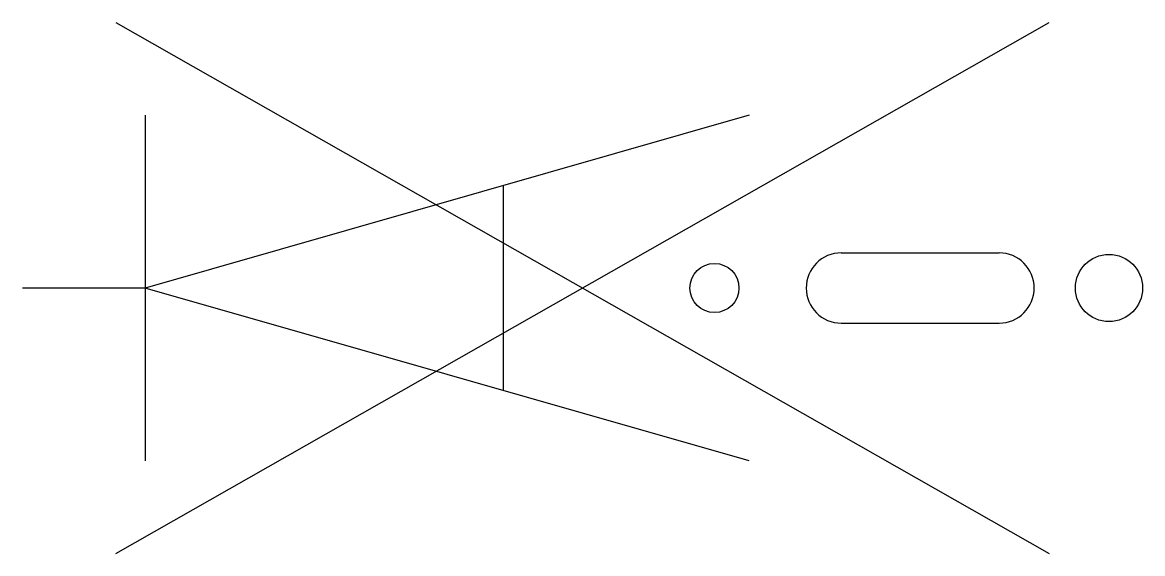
# Model space of a CAD drawing. Header units: metres. Extents: x 0 to 13.7, y -3.2 to 3.2.
import ezdxf

# ---------------------------------------------------------------- set-up
doc = ezdxf.new("R2010")
doc.units = ezdxf.units.M

msp = doc.modelspace()

# ---------------------------------------------------------------- linework, layer by layer
for p, q in [((1.141, 3.245), (12.546, -3.245)), ((1.141, -3.245), (12.546, 3.245)), ((8.878, 2.11), (1.499, 0)), ((1.499, 2.11), (1.499, -2.11)), ((5.878, -1.252), (5.878, 1.252)), ((10.005, 0.429), (11.933, 0.429)), ((1.499, 0), (0, 0)), ((8.878, -2.11), (1.499, 0)), ((10.005, -0.429), (11.933, -0.429))]:
    msp.add_line(p, q)
for centre, radius in [((13.276, 0), 0.411), ((8.455, 0), 0.3)]:
    msp.add_circle(centre, radius)
for centre, start, end in [((10.005, 0), 90, 270), ((11.933, 0), 270, 90)]:
    msp.add_arc(centre, 0.429, start, end)

doc.saveas('drawing.dxf')
